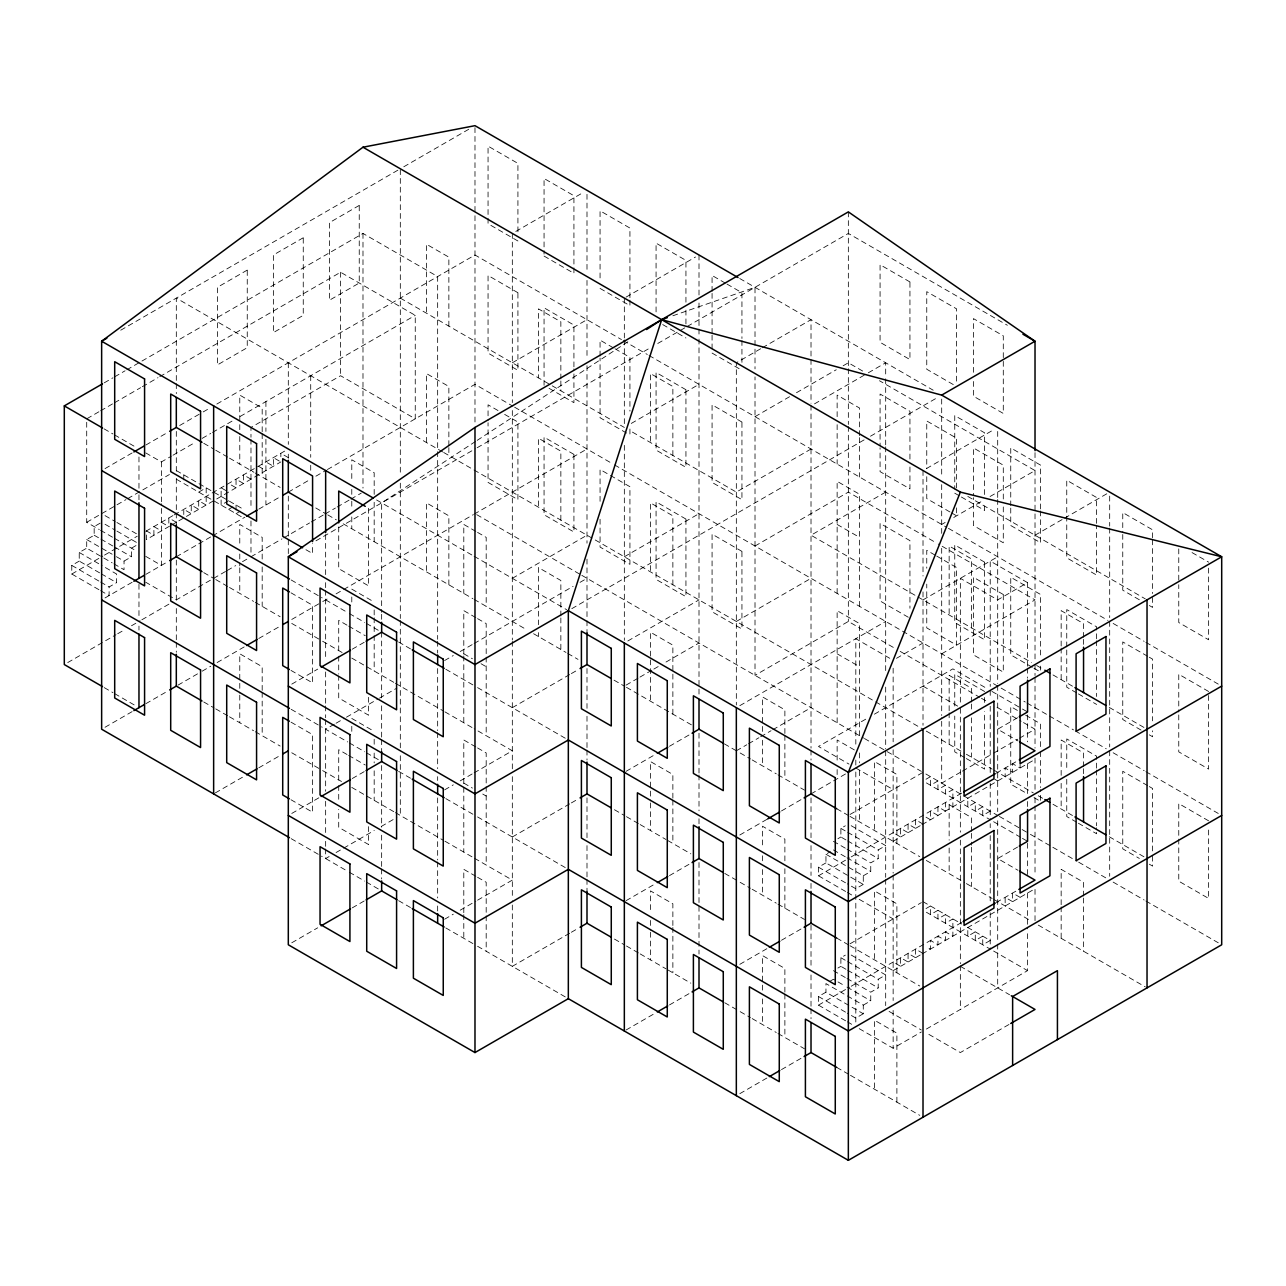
<?xml version="1.0" encoding="UTF-8"?>
<svg xmlns="http://www.w3.org/2000/svg" width="1286" height="1286" viewBox="0 0 1286 1286"><rect width="100%" height="100%" fill="white"/><g stroke="black" fill="none" stroke-linecap="round" stroke-linejoin="round"><path stroke-width="0.75" stroke-dasharray="5 3.75" d="M475.547 441.452L381.653 502.89L381.653 612.329M477.219 440.342L629.802 340.517M120.739 330.197L400.316 168.771L400.316 475.193M403.788 166.778L469.776 128.68M104.246 382.826L112.927 377.811M114.663 376.814L125.08 370.802M126.816 369.789L362.99 233.441L437.658 276.554L437.658 449.666M98.877 411.793L86.709 418.818L86.709 522.293L99.263 529.543M100.613 410.797L112.782 403.756M114.518 402.759L140.608 387.697M142.344 386.7L158.001 377.666M159.737 376.653L340.581 272.246L415.249 315.359L415.249 418.818L340.581 375.721L250.979 427.45L250.979 437.24M105.034 468.602L132.185 452.913M145.865 445.02L168.016 432.241M179.67 425.505L201.5 412.902M203.188 411.922L209.907 408.048M216.836 404.045L474.984 254.998L621.46 339.568M515.799 231.432L583.522 192.337M145.736 452.913L161.377 461.931L171.327 456.192M172.983 455.228L195.263 442.368M202.159 438.381L210.775 433.414M212.495 432.417L233.168 420.474M240.064 416.503L415.249 315.359M86.709 522.293L125.948 499.627M127.684 498.63L169.414 474.534M100.147 523.161L94.167 526.601L94.167 535.233L86.709 539.541L86.709 548.158L112.155 562.85M99.601 572.849L79.234 561.098L79.234 552.466L86.709 548.158M98.926 589.695L71.775 574.022L71.775 565.406L79.234 561.098M198.703 492.12L206.178 487.796L206.178 505.044L198.703 500.736L198.703 509.352L191.244 505.044L191.244 513.677L183.769 509.352L183.769 514.529M71.775 574.022L102.784 556.115M104.504 555.118L137.248 536.214M145.865 531.247L172.999 515.573M174.221 514.866L286.569 450.004M135.978 545.569L131.51 548.158L131.51 556.774L124.035 561.098L113.859 555.214M169.527 526.199L146.443 539.541L146.443 530.909L153.902 535.217L153.902 526.601L161.377 530.909M171.263 525.202L280.846 461.931M228.57 500.736L221.112 505.044L221.112 487.796L228.57 492.12M228.57 509.352L233.055 506.764M100.613 582.06L109.101 586.963L116.576 582.654L116.576 574.022L101.289 565.213M236.045 513.677L240.53 511.089M105.034 597.926L132.329 582.172M145.865 574.36L168.016 561.564M176.311 556.774L196.983 544.846M198.703 543.849L210.775 536.889M212.495 535.892L244.903 517.181M258.791 509.16L279.705 497.087M288.305 492.12L310.714 479.18M315.89 476.19L326.226 470.226M327.383 469.551L474.984 384.337L512.905 406.215M512.326 362.781L586.995 319.667M626.073 297.114L695.533 257.007M67.74 662.563L115.997 634.705M117.717 633.725L124.613 629.738M131.51 625.752L140.126 620.784M141.846 619.788L172.854 601.88M225.516 571.482L176.311 599.887L145.752 582.253M227.22 570.502L235.708 565.599M242.491 561.677L247.587 558.735M250.979 556.774L281.988 538.866M283.724 537.886L309.572 522.952M311.292 521.955L323.349 514.995M325.069 513.998L335.421 508.034M337.141 507.038L349.197 500.077M350.917 499.081L361.253 493.117M315.97 540.811L475.418 448.75M477.154 447.737L649.076 348.49M657.757 343.475L685.551 327.432M687.287 326.435L848.342 233.441L1007.372 325.262M105.034 727.265L132.185 711.592M145.865 703.683L168.016 690.904M178.031 685.116L200.423 672.192M202.159 671.196L210.775 666.212M217.109 662.547L244.903 646.504M258.791 638.483L279.705 626.427M291.761 619.45L321.05 602.539M322.77 601.543L329.666 597.572M336.064 593.875L473.296 514.657M474.116 514.159L586.995 449.007M631.281 423.432L699.005 384.337M760.653 348.747L736.331 362.781L736.331 705.017M762.389 347.734L811.016 319.667L811.016 357.476M291.777 684.12L317.69 669.138M352.268 649.189L364.372 642.196M755.011 416.664L789.572 396.715M796.484 392.712L836.254 369.757M843.166 365.771L848.342 362.781L863.903 371.767M512.326 578.33L586.995 535.217M814.488 403.884L866.571 373.808M868.323 372.795L885.684 362.781L885.684 376.782M215.373 792.883L243.167 776.84M258.791 767.822L279.625 755.798M334.328 724.211L325.647 729.226L347.702 741.958M336.064 723.214L344.744 718.199M346.481 717.186L377.746 699.15M379.483 698.137L396.844 688.123M444.602 660.538L453.283 655.538M460.227 651.52L472.38 644.495M474.116 643.498L573.106 586.352M580.05 582.349L586.995 578.33M624.337 556.774L699.005 513.661M811.016 449.007L736.331 492.104L629.24 430.28M571.804 608.664L867.005 438.221M870.493 436.211L938.217 397.117M291.777 813.443L319.426 797.481M352.268 778.528L364.372 771.536M755.011 546.003L848.342 492.12L936.497 543.014M512.326 707.67L569.634 674.587M571.37 673.575L578.314 669.572M627.809 640.991L699.005 599.887M885.684 492.104L811.016 535.217L916.162 595.932M926.483 468.554L994.207 429.444M325.647 848.969L325.647 858.55L329.12 856.556M336.064 852.538L374.274 830.483M381.219 826.48L396.844 817.446M444.602 789.877L453.283 784.862M460.227 780.859L472.38 773.834M474.116 772.838L512.326 750.783L474.132 728.728M626.073 685.116L638.226 678.092M639.962 677.095L652.115 670.07M653.851 669.074L659.059 666.068M666.003 662.049L699.005 643M736.331 621.443L811.016 578.33M941.69 524.447L945.146 522.454M953.778 517.454L983.163 500.495M990.075 496.509L1035.021 470.563L879.463 380.736M291.777 942.783L317.69 927.817M352.268 907.852L364.372 900.875M893.288 647.388L848.342 621.443L755.011 675.343L755.011 376.878M512.326 836.993L569.634 803.911M571.37 802.914L578.314 798.895M626.073 771.327L655.587 754.287M669.476 746.266L692.061 733.229M739.82 705.66L885.684 621.443M923.01 599.887L997.695 556.774M1035.021 535.217L1062.815 519.174M1064.551 518.178L1107.953 493.117M444.602 919.217L453.283 914.201M460.227 910.183L475.852 901.164M477.588 900.168L512.326 880.106L474.132 858.067M736.331 750.783L746.764 744.771M748.5 743.758L758.917 737.746M760.653 736.749L771.07 730.721M772.806 729.725L811.016 707.67M896.471 658.319L923.01 643M1027.562 666.212L1027.562 582.638L997.695 599.887L960.353 578.33L960.353 703.683M941.69 653.786L1035.021 599.887L938.233 544.01M865.703 719.195L818.475 746.459L849.017 764.109M874.4 714.18L952.878 668.865L986.828 688.46M569.634 933.25L512.326 966.333L512.326 900.666M571.37 932.254L578.314 928.235M626.073 900.666L653.851 884.623M669.476 875.605L692.061 862.568M739.82 835L767.597 818.957M781.486 810.936L802.319 798.895M811.016 793.896L831.849 781.856M833.585 780.859L845.738 773.834M850.078 814.44L923.01 772.339L997.695 815.453M1017.596 717.717L997.695 729.226L1018.046 740.977M845.963 839.935L840.883 836.993L840.883 828.377L845.352 825.789M926 779.236L930.485 776.648L930.485 785.264L937.944 780.956L937.944 789.572L945.419 785.264L945.419 793.896L952.878 789.572L952.878 806.82M837.893 838.729L840.883 836.993M960.69 772.13L941.69 783.11L941.69 717.443M962.426 771.134L991.811 754.175M993.531 753.178L1017.74 739.209M1019.46 738.212L1035.021 729.226L1022.917 722.234M825.95 854.242L863.276 875.798L863.276 884.414L825.95 862.874L825.95 854.242L830.418 851.653M845.625 891.471L818.475 875.798L818.475 867.182L825.95 862.874M818.475 875.798L849.499 857.891M851.219 856.894L961.912 792.98M996.296 773.127L1020.087 759.399M847.667 832.299L878.209 849.933L885.684 845.625L850.046 825.049M893.143 841.317L921.451 824.969M921.982 824.664L1035.021 759.399M846.992 849.146L870.751 862.874L878.209 858.55L878.209 849.933M863.276 875.798L870.751 871.49L870.751 862.874M863.276 884.414L855.817 888.739L847.329 883.836M990.22 811.128L982.745 815.437L982.745 806.82L975.286 811.128L975.286 802.512L967.811 806.82L967.811 798.204M626.073 1030.006L655.587 1012.95M669.476 1004.929L692.061 991.908M739.82 964.323L767.597 948.28M781.486 940.259L802.319 928.235M850.078 943.779L921.355 902.627M1017.596 847.056L997.695 858.55L1018.046 870.317M845.963 969.274L840.883 966.333L840.883 957.716L845.352 955.128M926 908.559L930.485 905.971L930.485 914.603L937.944 910.295L937.944 918.911L945.419 914.603L945.419 923.219L952.878 918.911L952.878 936.16L945.419 931.852L945.419 940.468L937.944 936.16L937.944 944.776L930.485 940.468L930.485 949.084L926 946.496M837.893 968.053L840.883 966.333M830.418 980.993L833.408 979.273L845.288 986.121M845.625 1020.811L818.475 1005.138L818.475 996.505L825.95 992.197L863.276 1013.754L863.276 1005.138L825.95 983.581L825.95 992.197M818.475 1005.138L849.499 987.23M851.219 986.233L961.912 922.319M996.296 902.467L1020.087 888.739M847.667 961.639L878.209 979.273L885.684 974.949L850.046 954.373M893.143 970.641L921.451 954.308M921.982 954.003L1035.021 888.739M846.992 978.485L870.751 992.197L878.209 987.889L878.209 979.273M863.276 1005.138L870.751 1000.829L870.751 992.197M863.276 1013.754L855.817 1018.062L847.329 1013.175M739.82 1093.663L767.597 1077.62M781.486 1069.598L802.319 1057.574M859.209 1028.655L893.143 1048.251L921.355 1031.967M926.402 1029.041L1027.562 970.641L1027.562 930.855M1008.98 1024.492L960.353 1052.559L926.402 1032.963M672.867 315.777L755.011 287.325L755.011 368.905M953.296 384.578L926.756 369.243L926.756 291.649L956.623 308.881L956.623 382.505M739.739 278.515L933.202 390.205M725.352 283.145L712.074 275.477L712.074 291.392M727.008 284.093L741.942 292.726L741.942 338.491M1192.042 552.578L1208.631 562.159M967.811 496.428L1145.312 598.89M517.92 240.996L488.053 223.748L488.053 146.138L517.92 163.386L517.92 233.023M544.058 256.075L573.926 273.323L573.926 195.729L544.058 178.481L544.058 254.081M600.064 288.418L629.931 305.65L629.931 299.686M662.708 324.57L685.936 337.993M712.074 353.071L741.942 370.32M954.759 493.181L959.726 496.058M961.381 497.023L984.626 510.429L984.626 502.472M1139.348 599.774L1122.758 590.194L1122.758 534.478M1149.314 605.513L1152.626 607.426L1152.626 595.498M949.984 511.989L926.756 498.582L926.756 476.688M951.64 512.953L956.623 515.831L956.623 505.88M623.18 340.565L647.308 354.486M649.028 355.483L946.769 527.389M948.473 528.369L1107.969 620.447M1113.146 623.437L1144.154 641.344M1145.874 642.341L1218.26 684.12M1027.562 582.638L990.22 561.082L990.22 686.435M613.342 347.815L600.064 340.147L600.064 356.061M614.997 348.763L629.931 357.395L629.931 411.118M1147.659 656.294L1122.758 641.923L1122.758 719.517L1141.02 730.062M1149.314 657.242L1152.626 659.171L1152.626 720.851M1208.631 691.498L1178.764 674.25L1178.764 712.058M935.051 555.102L926.756 550.312L926.756 568.219M936.706 556.066L956.623 567.56L956.623 645.154L926.756 627.906L926.756 584.133M837.138 524.447L859.546 537.371M400.316 298.111L550.521 384.835M552.241 385.832L624.337 427.45M917.866 596.913L1031.597 662.579M1036.661 665.505L1043.187 669.267M1052.993 674.925L1073.215 686.611M1109.288 707.429L1145.312 728.23M549.042 388.292L573.926 402.663L573.926 368.825M626.62 433.077L600.064 417.741L600.064 358.055M1032.32 667.305L1010.748 654.863L1010.748 577.253L1040.615 594.502L1040.615 658.175M1033.992 668.27L1040.615 672.096M1076.72 692.945L1066.753 687.19L1066.753 649.382M1078.375 693.893L1096.62 704.439M1149.314 734.853L1152.626 736.765L1152.626 730.802M908.286 617.248L880.074 600.964L880.074 523.37L909.941 540.618L909.941 608.262M514.625 407.212L612.843 463.925M614.563 464.921L997.695 686.113M1001.135 688.106L1025.263 702.027M1026.984 703.024L1047.656 714.968M1049.376 715.964L1073.505 729.885M1075.225 730.882L1106.249 748.79M1113.146 752.76L1144.154 770.668M1145.874 771.664L1218.26 813.459M991.924 691.402L1020.762 708.056M1022.466 709.036L1027.562 711.978L1027.562 741.829M498.02 410.555L488.053 404.817L488.053 420.731M504.659 414.397L517.92 422.065L517.92 499.659L488.053 482.411L488.053 422.724M984.626 691.498L954.759 674.25L954.759 708.088M1017.387 710.419L1010.748 706.593L1010.748 784.187L1027.353 793.767M1025.681 715.209L1040.615 723.841L1040.615 749.706M1147.659 785.633L1122.758 771.262L1122.758 848.856L1139.348 858.437M1149.314 786.582L1152.626 788.495L1152.626 852.168M1208.631 820.838L1178.764 803.589L1178.764 881.183L1208.631 898.432L1208.631 826.802M900.2 651.391L979.707 697.285M981.443 698.282L986.619 701.288M997.004 707.268L1021.197 721.237M889.751 658.287L855.817 638.692L855.817 744.144M923.01 686.113L960.353 707.67L960.353 832.187M837.138 653.786L859.546 666.711M442.754 451.933L176.311 298.111L176.311 381.685M443.686 452.479L923.01 729.226M926.29 731.107L964.661 753.258M966.381 754.255L992.133 769.124M993.853 770.121L1033.301 792.899M1038.284 795.777L1043.187 798.606M1052.993 804.264L1073.215 815.935M1109.288 836.768L1145.312 857.569M964.709 757.599L954.759 751.86L954.759 716.045M966.365 758.563L984.626 769.108L984.626 711.399M1033.992 797.609L1040.615 801.435L1040.615 789.491M1076.72 822.268L1066.753 816.53L1066.753 778.721M1078.375 823.233L1096.62 833.762L1096.62 827.798M1149.314 864.192L1152.626 866.105L1152.626 854.161M994.705 779.236L997.695 780.956M476.72 514.657L580.099 574.36M581.835 575.356L863.613 738.035M864.449 738.518L921.323 771.359M999.415 816.449L1028.704 833.36M1030.424 834.357L1051.112 846.284M1052.832 847.281L1076.961 861.218M1078.681 862.199L1107.969 879.126M1113.146 882.1L1144.154 900.007M1145.874 901.004L1218.26 942.783M926.402 782.917L990.22 819.761L990.22 783.431M993.612 821.722L1020.762 837.395M1022.466 838.376L1027.562 841.317M475.852 531.407L463.796 524.447L463.796 593.425M477.572 532.404L486.188 537.371L486.188 606.349M854.37 749.947L837.138 739.997L837.138 761.682M855.817 768.015L893.143 789.572M376.557 499.949L472.38 555.279M474.116 556.275L566.628 609.677M926 817.173L930.485 819.761L930.485 811.128L937.944 815.437L937.944 806.82L945.419 811.128L945.419 802.512L971.557 817.607L971.557 831.399M288.305 457.623L280.846 453.315L280.846 456.755M923.01 824.069L915.552 819.761L915.552 828.377L908.077 824.069L908.077 832.685L900.618 828.377L900.618 836.993L893.143 832.685M279.351 461.079L273.371 457.623L273.371 466.239L265.913 461.931M1020.087 897.355L1012.629 893.047L1012.629 901.663L1005.154 897.355L1005.154 905.971M258.438 466.239L265.913 470.563M203.751 443.284L214.039 449.232M215.759 450.229L227.767 457.157M229.487 458.154L253.969 472.284M255.287 473.039L280.139 487.394M315.761 507.954L326.049 513.902M327.769 514.882L336.337 519.849M343.201 523.804L472.878 598.665M474.132 599.389L527.019 629.931M533.561 633.709L566.001 652.436M567.721 653.433L578.009 659.38M614.033 680.165L624.739 686.338M626.459 687.335L691.739 725.031M724.323 743.855L738.453 752.005M740.173 752.985L750.461 758.933M752.181 759.93L776.262 773.818M777.982 774.815L804.473 790.118M836.736 808.749L849.21 815.951M850.046 816.417L919.747 856.669M926.29 860.447L964.661 882.598M966.381 883.595L992.133 898.464M993.853 899.461L1031.597 921.242M1038.284 925.116L1145.312 986.892M250.979 479.18L243.504 474.872L243.504 483.488L236.045 479.18L236.045 487.796L228.57 483.488M475.852 617.634L463.796 610.657L463.796 654.027M477.572 618.63L486.188 623.597L486.188 655.137M840.883 828.377L845.963 831.319M847.667 840.915L878.209 858.55M833.408 841.317L845.288 848.165M104.07 428.849L112.927 433.961M114.486 434.861L135.496 446.998M176.311 470.563L243.504 509.352M833.408 849.933L845.288 856.798M846.992 857.778L870.751 871.49M923.01 901.663L961.703 924.007M967.474 927.335L990.22 940.468L982.745 944.776L982.745 936.16L975.286 940.468L975.286 931.852L967.811 936.16L967.811 927.527M305.939 549.717L312.578 553.543L312.578 543.592M176.311 479.18L243.504 517.985M926.402 912.256L990.22 949.084L990.22 912.771M993.612 951.045L1027.562 970.641M351.785 589.117L374.178 602.041M463.796 653.77L472.412 658.754M481.028 663.721L486.188 666.711M818.475 867.182L845.625 882.855M847.329 892.452L852.425 895.394M859.209 899.316L893.143 918.911M291.183 579.986L322.207 597.894M325.647 599.887L347.702 612.618M349.406 613.599L364.677 622.424M366.381 623.405L378.261 630.269M398.628 642.019L410.507 648.883M445.824 669.267L475.852 686.611M477.572 687.608L566.628 739.016M960.353 966.333L1009.574 994.753M176.311 522.293L168.836 517.985L168.836 524.881M923.01 953.392L915.552 949.084L915.552 957.716L908.077 953.392L908.077 962.024L900.618 957.716L900.618 966.333L893.143 962.024M291.006 592.83L312.578 605.272L312.578 682.882L291.006 670.424M347.011 625.157L338.716 620.366L338.716 654.188M348.667 626.121L365.272 635.702M161.377 522.293L168.836 526.601M105.034 515.622L115.21 521.505M116.913 522.486L138.968 535.217M203.751 572.624L214.039 578.571M215.759 579.552L227.767 586.496M229.487 587.477L253.567 601.382M255.287 602.378L280.139 616.733M291.745 623.421L320.905 640.267M322.625 641.248L343.201 653.143M351.785 658.094L393.789 682.336M395.413 683.284L443.204 710.869M444.924 711.865L472.412 727.731M614.451 809.73L624.739 815.678M626.459 816.674L638.467 823.603M640.171 824.583L665.971 839.485M667.691 840.481L690.839 853.84M724.741 873.419L738.453 881.328M740.173 882.325L750.461 888.272M752.181 889.253L776.262 903.158M777.982 904.154L804.473 919.442M836.736 938.073L848.744 945.017M850.046 945.757L919.747 986.008M105.034 524.254L115.21 530.137M116.913 531.102L138.968 543.849M100.597 530.314L112.83 537.387M114.486 538.336L137.055 551.372M145.736 556.372L161.377 565.406L161.377 503.726M475.852 746.957L463.796 739.997L463.796 852.088M477.572 747.954L486.188 752.937L486.188 784.46M840.883 957.716L845.963 960.658M94.167 535.233L99.263 538.159M100.951 539.139L112.83 546.003M114.534 546.984L131.51 556.774M847.667 970.255L878.209 987.889M86.709 539.541L112.155 554.234M833.408 970.641L845.288 977.505M113.859 563.831L124.035 569.714L124.035 561.098M846.992 987.101L870.751 1000.829M889.076 1011.407L921.323 1030.022M79.234 552.466L99.601 564.232M101.289 573.829L116.576 582.654M351.785 718.44L374.178 731.38M463.796 783.11L472.412 788.093M482.748 794.057L486.188 796.05M71.775 565.406L98.926 581.079M818.475 996.505L845.625 1012.195M100.613 590.676L109.101 595.579L109.101 586.963M847.329 1021.791L854.113 1025.714M291.183 709.325L322.207 727.233M349.406 742.938L364.677 751.763M366.381 752.744L379.949 760.573M398.628 771.359L410.507 778.207M445.824 798.606L475.852 815.935M477.572 816.931L566.628 868.355M291.006 722.153L312.578 734.611L312.578 812.205L291.006 799.763M347.011 754.496L338.716 749.706L338.716 783.528M348.667 755.445L365.272 765.025M203.751 701.963L214.039 707.895M215.759 708.891L227.767 715.82M229.487 716.816L253.567 730.721M255.287 731.718L280.139 746.057M291.745 752.76L320.905 769.591M322.625 770.587L341.497 781.486M351.785 787.418L393.789 811.675M395.413 812.623L443.204 840.208M444.924 841.189L472.412 857.071M614.451 939.069L624.739 945.017M626.459 945.998L638.467 952.942M640.171 953.923L665.971 968.824M667.691 969.821L690.839 983.179M724.741 1002.742L738.453 1010.667M740.173 1011.664L750.461 1017.596M752.181 1018.592L776.262 1032.497M777.982 1033.494L804.473 1048.781M836.736 1067.412L848.744 1074.34M850.464 1075.337L919.747 1115.332M475.852 876.296L463.796 869.336L463.796 912.69M477.572 877.293L486.188 882.26L486.188 913.799M104.246 687.624L112.927 692.624M114.663 693.636L135.496 705.66M291.183 838.665L322.207 856.572M325.647 858.55L347.702 871.297M349.406 872.278L364.677 881.087M366.381 882.067L378.261 888.931M398.628 900.682L410.507 907.546M445.824 927.945L475.852 945.274M477.572 946.271L566.628 997.695M1208.631 568.139L1208.631 639.769L1178.764 622.52L1178.764 584.712M1208.631 695.485L1208.631 769.092L1178.764 751.86L1178.764 714.051M1178.764 548.897L1178.764 582.719M1152.626 537.789L1152.626 529.832L1122.758 512.584L1122.758 532.484M1152.626 539.782L1152.626 593.505M1109.689 496.107L1109.689 526.135M1109.689 528.144L1109.689 617.618M1109.689 621.443L1109.689 746.941M1109.689 750.783L1109.689 876.28M1096.62 523.37L1096.62 497.505L1066.753 480.257L1066.753 557.851L1096.62 575.099L1096.62 525.347M1096.62 638.772L1096.62 626.829L1066.753 609.596L1066.753 647.388M1096.62 640.766L1096.62 696.482M1096.62 768.112L1096.62 756.168L1066.753 738.92L1066.753 770.764M1096.62 770.089L1096.62 825.805M1083.551 637.39L1083.551 623.597L1061.159 610.657L1061.159 646.135M1083.551 639.367L1083.551 645.283M1083.551 766.729L1083.551 752.937L1061.159 739.997L1061.159 775.474M1083.551 768.706L1083.551 774.606M1083.551 896.069L1083.551 882.26L1061.159 869.336L1061.159 904.814M1083.551 898.03L1083.551 951.238M1061.159 648.112L1061.159 679.651M1061.159 783.351L1061.159 808.974M1061.159 906.775L1061.159 938.314M1040.615 508.935L1040.615 465.162L1010.748 447.914L1010.748 505.623M1040.615 510.928L1040.615 542.772L1010.748 525.524L1010.748 507.616M1040.615 666.132L1040.615 670.102M1040.615 751.683L1040.615 787.514M1035.021 452.64L1035.021 661.567M1035.021 664.557L1035.021 675.504M1035.021 677.497L1035.021 748.13M1035.021 758.081L1035.021 789.909M1035.021 797.867L1035.021 803.83M1035.021 805.824L1035.021 875.477M1035.021 889.398L1035.021 921.226M1027.562 668.206L1027.562 678.156M1027.562 763.707L1027.562 793.558M1027.562 801.516L1027.562 807.479M1027.562 843.294L1027.562 877.132M1027.562 893.047L1027.562 928.862M1020.087 764.575L1020.087 768.015L1012.629 763.707L1012.629 772.339L1005.154 768.015L1005.154 776.648M1003.289 499L1003.289 465.162L973.422 447.93L973.422 495.673M1003.289 506.957L1003.289 542.772L973.422 525.524L973.422 497.666M997.695 431.453L997.695 497.505M997.695 499.498L997.695 683.461M997.695 685.454L997.695 811.611M997.695 820.757L997.695 942.124M997.695 944.117L997.695 987.889M990.22 690.421L990.22 698.33M990.22 706.255L990.22 773.529M990.22 823.715L990.22 827.67M990.22 835.595L990.22 900.891M984.626 494.515L984.626 432.835L954.759 415.587L954.759 489.21M984.626 697.478L984.626 703.442M973.422 372.313L973.422 318.59L1003.289 335.839L1003.289 413.433L973.422 396.184L973.422 380.27M971.557 627.906L971.557 558.928L949.148 546.003L949.148 614.981M971.557 702.06L971.557 688.267L949.148 675.327L949.148 710.804M971.557 704.037L971.557 709.952M971.557 717.829L971.557 757.245M971.557 833.36L971.557 845.191M971.557 847.169L971.557 886.584M960.353 840.112L960.353 963.68M960.353 965.673L960.353 1009.446M956.623 487.973L956.623 438.221L926.756 420.972L926.756 468.731M949.148 712.782L949.148 744.305M949.148 804.666L949.148 840.144M949.148 848.021L949.148 873.644M941.69 399.094L941.69 476.688M941.69 484.645L941.69 534.397M941.69 548.318L941.69 715.466M923.01 470.547L923.01 576.015M923.01 591.93L923.01 725.24M909.941 459.038L909.941 411.279L880.074 394.03L880.074 445.76M909.941 466.995L909.941 488.873L880.074 471.64L880.074 447.753M896.889 843.471L896.889 774.494L874.48 761.553L874.48 830.531M896.889 972.795L896.889 903.817L874.48 890.893L874.48 959.87M896.889 1102.134L896.889 1033.156L874.48 1020.216L874.48 1089.194M893.143 668.206L893.143 741.829M893.143 749.786L893.143 873.146M893.143 875.139L893.143 1000.492M893.143 1010.442L893.143 1048.251M885.684 378.791L885.684 444.843M885.684 446.837L885.684 671.485M885.684 687.11L885.684 748.87M885.684 750.783L885.684 877.277M885.684 879.27L885.684 1005.62M859.546 435.632L859.546 408.048L837.138 395.107L837.138 416.793M859.546 437.61L859.546 477.026M859.546 606.349L859.546 494.258L837.138 481.334L837.138 593.425M859.546 735.688L859.546 623.597L837.138 610.673L837.138 722.764M859.546 752.937L859.546 762.791M859.546 770.668L859.546 821.915M855.817 760.058L855.817 766.038M855.817 771.986L855.817 1024.958M848.342 211.885L848.342 366.751M848.342 368.744L848.342 424.46M848.342 426.454L848.342 621.443M837.138 424.669L837.138 464.085M837.138 769.558L837.138 775.474M811.016 359.453L811.016 403.241M811.016 405.219L811.016 748.13M811.016 750.108L811.016 760.058M811.016 797.867L811.016 837.668M811.016 845.625L811.016 875.461M811.016 883.434L811.016 891.391M811.016 925.213L811.016 966.992M811.016 974.949L811.016 1006.793M811.016 1008.787L811.016 1018.737M784.878 733.47L784.878 709.824L762.469 696.883L762.469 724.484M784.878 735.447L784.878 778.802M784.878 860.832L784.878 839.147L762.469 826.223L762.469 847.908M784.878 868.709L784.878 908.125M784.878 992.133L784.878 968.487L762.469 955.562L762.469 983.147M784.878 994.11L784.878 1037.464M762.469 726.445L762.469 732.361M762.469 740.238L762.469 765.861M762.469 855.785L762.469 861.7M762.469 869.577L762.469 895.201M762.469 985.124L762.469 991.024M762.469 998.917L762.469 1024.54M741.942 340.469L741.942 362.363M712.074 293.385L712.074 333.187M712.074 335.164L712.074 349.101M699.005 254.998L699.005 295.024M699.005 303.03L699.005 327.062M699.005 329.055L699.005 337.061M699.005 339.07L699.005 695.388M699.005 733.197L699.005 772.999M699.005 774.992L699.005 810.807M699.005 818.764L699.005 824.728M699.005 862.536L699.005 904.315M699.005 906.308L699.005 954.067M685.936 302.178L685.936 260.383L656.069 243.15L656.069 312.787M685.936 310.135L685.936 324.056M672.867 455.469L672.867 386.491L650.475 373.551L650.475 442.529M672.867 584.808L672.867 515.831L650.475 502.89L650.475 571.868M672.867 714.132L672.867 645.154L650.475 632.214L650.475 701.208M672.867 798.14L672.867 774.494L650.475 761.553L650.475 789.154M672.867 800.101L672.867 843.471M672.867 925.502L672.867 903.817L650.475 890.893L650.475 912.562M672.867 927.479L672.867 972.795M650.475 791.115L650.475 800.969M650.475 802.946L650.475 830.531M650.475 920.454L650.475 930.308M650.475 932.27L650.475 959.87M629.931 297.693L629.931 228.056L600.064 210.808L600.064 280.444M629.931 429.026L629.931 434.99M624.337 298.111L624.337 337.913M624.337 339.89L624.337 425.457M624.337 445.358L624.337 640.348M600.064 501.315L600.064 469.486L629.931 486.719L629.931 564.329L600.064 547.08L600.064 519.222M586.995 194.331L586.995 272.391M586.995 280.412L586.995 357.701M586.995 365.706L586.995 543.174M586.995 559.105L586.995 618.791M586.995 620.784L586.995 632.712M586.995 668.527L586.995 708.329M586.995 716.286L586.995 748.13M586.995 750.108L586.995 760.058M586.995 797.867L586.995 837.668M586.995 845.625L586.995 877.454M586.995 879.447L586.995 891.391M573.926 366.848L573.926 325.053L544.058 307.804L544.058 385.414M560.857 378.968L560.857 321.821L538.464 308.881L538.464 377.875M560.857 380.945L560.857 390.799M560.857 520.139L560.857 451.161L538.464 438.221L538.464 507.198M560.857 615.962L560.857 580.484L538.464 567.56L538.464 624.707M560.857 617.939L560.857 649.462M538.464 632.599L538.464 636.538M512.326 233.441L512.326 402.566M512.326 410.539L512.326 640.01M512.326 641.344L512.326 769.35M512.326 776.648L512.326 898.689M486.188 657.098L486.188 735.688M486.188 786.437L486.188 865.028M486.188 915.777L486.188 951.238M474.984 127.668L474.984 213.733M474.984 215.743L474.984 424.364M463.796 655.989L463.796 722.748M463.796 914.667L463.796 938.314M448.862 326.13L448.862 257.152L426.454 244.227L426.454 313.205M448.862 445.615L448.862 386.491L426.454 373.551L426.454 442.529M448.862 447.592L448.862 455.469M448.862 584.808L448.862 515.831L426.454 502.89L426.454 571.868M437.658 451.659L437.658 639.303M437.658 641.312L437.658 653.063M437.658 668.559L437.658 730.609M437.658 732.602L437.658 768.642M437.658 776.648L437.658 780.473M437.658 797.899L437.658 859.948M437.658 861.942L437.658 897.966M437.658 905.987L437.658 911.726M400.316 483.15L400.316 618.453M400.316 620.447L400.316 747.793M400.316 755.75L400.316 815.453M381.653 614.306L381.653 620.286M381.653 632.214L381.653 697.88M381.653 705.837L381.653 737.682M381.653 739.675L381.653 751.603M381.653 765.54L381.653 827.22M381.653 835.177L381.653 867.021M381.653 868.998L381.653 878.949M374.178 494.387L374.178 472.718L351.785 459.777L351.785 481.462M374.178 502.279L374.178 541.695M374.178 609.934L374.178 615.833M374.178 617.81L374.178 633.58M374.178 635.541L374.178 671.019M374.178 739.257L374.178 745.173M374.178 753.066L374.178 762.919M374.178 770.796L374.178 800.358M368.584 508.275L368.584 585.869L338.716 568.637L338.716 524.865M368.584 697.301L368.584 715.209L338.716 697.96L338.716 676.082M368.584 826.641L368.584 844.548L338.716 827.3L338.716 809.392M362.99 233.441L362.99 488.101M351.785 489.339L351.785 499.193M351.785 501.17L351.785 509.047M351.785 516.924L351.785 528.755M351.785 596.993L351.785 602.909M351.785 726.333L351.785 732.248M340.581 272.246L340.581 375.721M338.716 656.181L338.716 674.089M338.716 785.521L338.716 801.435M325.647 534.606L325.647 574.633M325.647 582.638L325.647 588.393M325.647 590.306L325.647 659.943M325.647 671.951L325.647 703.972M325.647 705.966L325.647 717.733M325.647 719.646L325.647 791.276M325.647 801.274L325.647 833.312M325.647 841.317L325.647 847.056M310.714 375.705L310.714 457.286M310.714 465.259L310.714 473.216M288.305 362.781L288.305 444.361M288.305 454.183L288.305 458.282M288.305 496.091L288.305 537.87M288.305 539.863L288.305 553.8M265.913 401.586L265.913 431.421M265.913 439.378L265.913 505.044M262.183 431.694L262.183 408.048L239.775 395.107L239.775 422.708M262.183 433.671L262.183 477.026M262.183 559.056L262.183 537.371L239.775 524.447L239.775 546.116M262.183 566.933L262.183 606.349M262.183 690.357L262.183 666.711L239.775 653.786L239.775 681.371M262.183 692.334L262.183 735.688M250.979 439.201L250.979 509.031M250.979 520.959L250.979 554.796M239.775 424.669L239.775 434.523M239.775 436.501L239.775 464.085M239.775 554.009L239.775 565.84M239.775 567.801L239.775 593.425M239.775 683.348L239.775 693.202M239.775 695.163L239.775 722.764M236.045 505.044L236.045 510.22M183.769 474.872L183.769 480.048M176.311 383.662L176.311 393.612M176.311 431.421L176.311 471.223M176.311 478.392L176.311 511.715M176.311 513.001L176.311 524.945M176.311 560.101L176.311 600.546M176.311 608.519L176.311 640.348M176.311 642.341L176.311 652.291M161.377 461.931L161.377 501.733M138.968 456.964L138.968 492.779M138.968 494.772L138.968 500.736M138.968 584.31L138.968 618.132M138.968 626.089L138.968 630.076M247.25 270.092L217.382 287.325L217.382 364.935L247.25 347.686L247.25 270.092M303.255 237.749L273.371 254.998L273.371 332.608L303.255 315.359L303.255 237.749M359.244 205.422L329.377 222.671L329.377 300.265L359.244 283.016L359.244 205.422M909.941 281.939L880.074 264.707L880.074 342.301L909.941 359.55L909.941 281.939M517.92 292.726L488.053 275.477L488.053 353.087L517.92 370.32L517.92 292.726M685.936 389.722L656.069 372.474L656.069 450.084L685.936 467.316L685.936 389.722M741.942 422.049L712.074 404.817L712.074 482.411L741.942 499.659L741.942 422.049M984.626 562.159L954.759 544.926L954.759 622.52L984.626 639.769L984.626 562.159M1003.289 594.502L973.422 577.253L973.422 654.863L1003.289 672.096L1003.289 594.502M573.926 454.392L544.058 437.144L544.058 514.754L573.926 531.986L573.926 454.392M685.936 519.062L656.069 501.813L656.069 579.407L685.936 596.656L685.936 519.062M741.942 551.389L712.074 534.14L712.074 611.75L741.942 628.999L741.942 551.389"/><path stroke-width="1.5" d="M289.463 837.668L101.642 729.226L101.642 341.224L362.99 147.215L960.353 492.104L848.342 772.323L848.342 1160.326L568.332 998.675L474.984 1052.559L288.305 944.776L288.305 556.774L474.984 427.434L848.342 211.885L1035.021 341.224L1035.021 450.663M646.585 329.537L661.663 319.667L667.273 317.722M106.851 338.218L101.642 341.224L373.165 497.987M102.51 686.611L64.3 664.557L64.3 405.894L102.51 383.839M133.873 451.933L144.145 446.017M169.672 431.276L176.311 427.45L202.031 442.304M133.873 581.272L144.145 575.356M169.672 560.616L176.311 556.774L202.031 571.627M246.639 516.168L257.055 510.156M283.097 495.126L288.305 492.104L312.321 505.977M296.953 551.79L288.305 556.774L474.984 664.557L568.332 610.657L661.663 319.667L941.69 395.107L1221.7 556.774L1221.7 944.776L848.342 1160.326M133.873 710.611L144.145 704.68M169.672 689.939L176.311 686.113L202.031 700.966M246.639 645.508L257.055 639.496M283.097 624.449L288.305 621.443M321.146 667.145L350.531 650.186M366.092 641.2L381.653 632.214L396.924 641.039M246.639 774.847L257.055 768.819M283.097 753.789L288.305 750.783M941.69 395.107L1035.021 341.224L1022.917 334.231M321.146 796.484L350.531 779.525M366.092 770.539L381.653 761.553L396.924 770.378M580.05 668.559L586.995 664.557L611.011 678.413M321.146 925.824L350.531 908.848M366.092 899.878L381.653 890.893L396.924 899.702M580.05 797.899L586.995 793.896L611.011 807.753M657.323 753.291L667.739 747.262M692.061 733.229L699.005 729.226L723.021 743.083M580.05 927.238L586.995 923.219L611.011 937.092M657.323 882.614L667.739 876.602M692.061 862.568L699.005 858.55L723.021 872.422M767.597 818.957L779.75 811.932M804.071 797.899L811.016 793.88L836.736 808.749M1019.251 716.768L1027.562 711.978L1027.562 680.133M963.648 791.983L995.251 773.738M1019.396 759.801L1035.021 750.783L1019.75 741.958M657.323 1011.953L667.739 1005.941M692.061 991.908L699.005 987.889L723.021 1001.762M769.333 947.284L779.75 941.272M804.071 927.238L811.016 923.219L836.736 938.073M1221.7 686.113L848.342 901.663L568.332 739.997L474.984 793.88L288.305 686.113M1019.251 846.108L1027.562 841.317L1027.562 809.473M963.134 921.612L995.251 903.077M1018.866 889.43L1035.021 880.106L1019.75 871.297M769.333 1076.623L779.75 1070.595M804.071 1056.562L811.016 1052.559L836.736 1067.412M1221.7 815.437L848.342 1031.002L568.332 869.336L474.984 923.219L288.305 815.437M1010.716 1023.479L1035.021 1009.446L1011.262 995.734M362.99 147.215L474.984 125.674L738.035 277.535M960.353 492.104L1221.7 556.774L848.342 772.323L568.332 610.657L568.332 998.675M1044.827 670.215L1049.73 673.044M1074.935 687.608L1105.864 705.451M1044.827 799.554L1049.73 802.384M1074.935 816.931L1105.864 834.791M365.272 506.362L338.716 491.027L338.716 522.872M64.3 405.894L102.51 427.949M302.628 547.788L282.711 536.294L282.711 458.7L312.578 475.949L312.578 541.599M101.642 470.563L289.463 578.989M412.195 649.864L444.184 668.334M289.35 591.865L282.711 588.04L282.711 665.634L289.35 669.459M101.642 599.887L289.463 708.329M412.195 779.187L444.184 797.658M289.35 721.205L282.711 717.363L282.711 794.973L289.35 798.799M412.195 908.527L444.184 926.997M1147.032 599.887L1147.032 987.889M1083.551 647.244L1083.551 692.575M1083.551 776.583L1083.551 821.915M1057.43 1039.618L1057.43 970.641L1012.629 996.505L1012.629 1065.483M923.01 729.226L923.01 1117.229M811.016 764.045L811.016 793.88M811.016 891.391L811.016 923.219M811.016 1022.708L811.016 1052.559M736.331 707.67L736.331 1095.672M699.005 699.375L699.005 729.226M699.005 826.721L699.005 858.55M699.005 958.038L699.005 987.889M624.337 643L624.337 1031.002M586.995 632.712L586.995 664.557M586.995 762.051L586.995 793.896M586.995 891.391L586.995 923.219M474.984 427.434L474.984 1052.559M437.658 654.976L437.658 664.557M437.658 784.315L437.658 793.896M437.658 913.639L437.658 923.219M381.653 622.279L381.653 632.214M381.653 751.603L381.653 761.553M381.653 880.942L381.653 890.893M325.647 470.547L325.647 532.597M288.305 460.275L288.305 492.104M213.637 405.894L213.637 793.896M176.311 397.599L176.311 427.45M176.311 524.945L176.311 556.774M176.311 654.285L176.311 686.113M138.968 502.73L138.968 578.33M138.968 634.046L138.968 707.67M993.949 701.191L964.082 718.44L964.082 796.05L993.949 778.802L993.949 701.191M1049.955 668.865L1020.087 686.113L1020.087 763.707L1049.955 746.459L1049.955 668.865M1105.96 636.538L1076.093 653.77L1076.093 731.38L1105.96 714.132L1105.96 636.538M993.949 830.531L964.082 847.779L964.082 925.373L993.949 908.125L993.949 830.531M1049.955 798.204L1020.087 815.437L1020.087 893.047L1049.955 875.798L1049.955 798.204M1105.96 765.861L1076.093 783.11L1076.093 860.704L1105.96 843.471L1105.96 765.861M144.579 378.936L114.695 361.704L114.695 439.298L144.579 456.546L144.579 378.936M200.568 411.279L170.7 394.03L170.7 471.64L200.568 488.873L200.568 411.279M256.573 443.606L226.706 426.357L226.706 503.967L256.573 521.216L256.573 443.606M611.268 648.385L581.401 631.137L581.401 708.747L611.268 725.979L611.268 648.385M667.273 680.712L637.406 663.48L637.406 741.074L667.273 758.322L667.273 680.712M723.279 713.055L693.395 695.806L693.395 773.416L723.279 790.649L723.279 713.055M779.268 745.382L749.4 728.149L749.4 805.743L779.268 822.992L779.268 745.382M835.273 777.725L805.406 760.476L805.406 838.07L835.273 855.319L835.273 777.725M349.921 605.272L320.053 588.024L320.053 665.634L349.921 682.882L349.921 605.272M396.586 632.214L366.719 614.981L366.719 692.575L396.586 709.824L396.586 632.214M443.252 659.171L413.385 641.923L413.385 719.517L443.252 736.765L443.252 659.171M144.579 508.275L114.695 491.027L114.695 568.637L144.579 585.886L144.579 508.275M200.568 540.618L170.7 523.37L170.7 600.964L200.568 618.212L200.568 540.618M256.573 572.945L226.706 555.697L226.706 633.307L256.573 650.539L256.573 572.945M611.268 777.725L581.401 760.476L581.401 838.07L611.268 855.319L611.268 777.725M667.273 810.051L637.406 792.803L637.406 870.413L667.273 887.662L667.273 810.051M723.279 842.394L693.395 825.146L693.395 902.74L723.279 919.988L723.279 842.394M779.268 874.721L749.4 857.473L749.4 935.083L779.268 952.315L779.268 874.721M835.273 907.048L805.406 889.816L805.406 967.41L835.273 984.658L835.273 907.048M349.921 734.611L320.053 717.363L320.053 794.973L349.921 812.205L349.921 734.611M396.586 761.553L366.719 744.305L366.719 821.915L396.586 839.147L396.586 761.553M443.252 788.495L413.385 771.246L413.385 848.856L443.252 866.105L443.252 788.495M144.579 637.615L114.695 620.366L114.695 697.976L144.579 715.209L144.579 637.615M200.568 669.942L170.7 652.693L170.7 730.303L200.568 747.552L200.568 669.942M256.573 702.285L226.706 685.036L226.706 762.63L256.573 779.879L256.573 702.285M611.268 907.048L581.401 889.816L581.401 967.41L611.268 984.658L611.268 907.048M667.273 939.391L637.406 922.142L637.406 999.752L667.273 1016.985L667.273 939.391M723.279 971.718L693.395 954.485L693.395 1032.079L723.279 1049.328L723.279 971.718M779.268 1004.061L749.4 986.812L749.4 1064.406L779.268 1081.655L779.268 1004.061M835.273 1036.387L805.406 1019.139L805.406 1096.749L835.273 1113.981L835.273 1036.387M349.921 863.951L320.053 846.702L320.053 924.296L349.921 941.545L349.921 863.951M396.586 890.893L366.719 873.644L366.719 951.238L396.586 968.487L396.586 890.893M443.252 917.834L413.385 900.586L413.385 978.196L443.252 995.428L443.252 917.834"/></g></svg>
